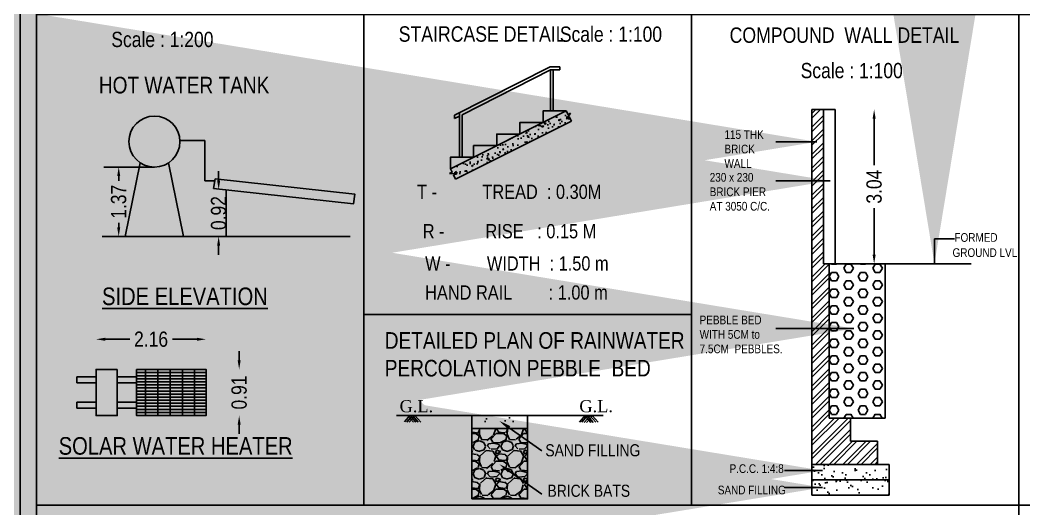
# Model space of a CAD drawing. Header units: metres. Extents: x 3750 to 6203, y 1588 to 3614.
# Drawn here: x 3829.11 to 3848.84, y 1632.4 to 1642.02 of the extents above; entities that cross this region are included whole.
import ezdxf
from ezdxf import colors
from ezdxf.entities.mleader import LeaderData, LeaderLine
from ezdxf.math import Vec2, Vec3

# ---------------------------------------------------------------- set-up
doc = ezdxf.new("R2010")
doc.units = ezdxf.units.M
doc.styles.add('RS1', font='romans.shx', dxfattribs={"width": 0.75})
doc.styles.get("Standard").update_dxf_attribs({"font": 'swissc.ttf'})
doc.styles.add('style2a', font='swissc.ttf')
doc.styles.add('style3', font='swissc.ttf')
doc.dimstyles.new('Copy of APP', dxfattribs={"dimscale": 0, "dimtxt": 7.999999999999997, "dimasz": 4.499999999999999, "dimexe": 8.999999999999998, "dimexo": 8.999999999999998, "dimgap": 1.999999999999999, "dimtad": 0, "dimtih": 1, "dimtoh": 1, "dimzin": 4, "dimdsep": 46, "dimlunit": 4, "dimtxsty": 'style3', "dimblk": 'OPEN90', "dimblk1": 'OPEN90', "dimblk2": 'OBLIQUE', "dimcen": 0.09, "dimse1": 1, "dimse2": 1, "dimclrd": 4, "dimclre": 4, "dimclrt": 2, "dimadec": 0, "dimazin": 0, "dimtfac": 1, "dimtmove": 0, "dimatfit": 3, "dimfxl": 0, "dimtolj": 1, "dimtzin": 0, "dimarcsym": 0})
doc.dimstyles.new('DIM-50', dxfattribs={"dimscale": 0.5, "dimtxt": 200, "dimasz": 100, "dimexe": 25, "dimexo": 25, "dimgap": 35, "dimtad": 1, "dimdec": 0, "dimrnd": 5, "dimzin": 0, "dimdsep": 46, "dimtxsty": 'RS1', "dimblk": 'ARCHTICK', "dimcen": 100, "dimdle": 25, "dimclrd": 8, "dimclre": 8, "dimclrt": 4, "dimadec": 0, "dimazin": 0, "dimtfac": 0.5, "dimtdec": 0, "dimtmove": 1, "dimatfit": 0, "dimfxl": 0, "dimfrac": 1, "dimtolj": 1, "dimtzin": 0, "dimarcsym": 0})
doc.dimstyles.get("Standard").update_dxf_attribs({"dimtxt": 0.3, "dimasz": 0.18, "dimexe": 0.18, "dimexo": 0.0625, "dimgap": 0.09, "dimtad": 0, "dimzin": 0, "dimdsep": 46, "dimtxsty": 'style2a', "dimcen": 0.09, "dimse1": 1, "dimse2": 1, "dimadec": 0, "dimazin": 0, "dimtfac": 1, "dimtofl": 0, "dimtmove": 0, "dimatfit": 3, "dimfxl": 0, "dimtolj": 1, "dimtzin": 0, "dimarcsym": 0})

# ---------------------------------------------------------------- blocks, each defined once
blk = doc.blocks.new('_Oblique')
at = {"color": 0, "linetype": 'ByBlock', "lineweight": -2}
blk.add_line((-0.5, -0.5), (0.5, 0.5), dxfattribs=at)
blk = doc.blocks.new('_Open90')
at = {"color": 0, "linetype": 'ByBlock'}
for p, q in [((-0.5, 0.5), (0, 0)), ((0, 0), (-1, 0)), ((0, 0), (-0.5, -0.5))]:
    blk.add_line(p, q, dxfattribs=at)
blk = doc.blocks.new('_ArchTick')
at = {"color": 0, "lineweight": 0, "const_width": 0.15}
blk.add_lwpolyline([(-0.5, -0.5), (0.5, 0.5)], dxfattribs=at)
blk = doc.blocks.new('*D417')
at = {"color": 0, "lineweight": -2}
for p, q in [((3845.898817973404, 1640.075385550393), (3845.898817973404, 1639.15838232385)), ((3845.898817973404, 1637.399431045359), (3845.898817973404, 1638.316434271902))]:
    blk.add_line(p, q, dxfattribs=at)
at = {"color": 0}
for points in [[(3845.868817973403, 1640.075385550393), (3845.928817973404, 1640.075385550393), (3845.898817973404, 1640.255385550393)], [(3845.868817973403, 1637.399431045359), (3845.928817973404, 1637.399431045359), (3845.898817973404, 1637.21943104536)]]:
    blk.add_solid(points, dxfattribs=at)
at = {"layer": 'Defpoints', "color": 0}
for p in [(3845.131664003814, 1640.255385550393), (3845.898817973404, 1640.255385550393), (3845.131664003814, 1637.21943104536)]:
    blk.add_point(p, dxfattribs=at)
at = {"color": 0, "insert": (3845.898817973403, 1638.737408297875), "char_height": 0.3, "attachment_point": 5, "rotation": 90, "style": 'style2a'}
blk.add_mtext('\\A1;3.04', dxfattribs=at)
blk = doc.blocks.new('*D418')
at = {"color": 0, "lineweight": -2}
for p, q in [((3831.049850631428, 1638.943957321921), (3831.049850631428, 1638.853631334543)), ((3831.049850631428, 1637.935383269244), (3831.049850631428, 1638.025709256621))]:
    blk.add_line(p, q, dxfattribs=at)
at = {"color": 0}
for points in [[(3831.019850631427, 1638.943957321921), (3831.079850631429, 1638.943957321921), (3831.049850631428, 1639.123957321921)], [(3831.019850631427, 1637.935383269244), (3831.079850631429, 1637.935383269244), (3831.049850631428, 1637.755383269244)]]:
    blk.add_solid(points, dxfattribs=at)
at = {"layer": 'Defpoints', "color": 0}
for p in [(3831.174054517648, 1639.123957321921), (3831.049850631428, 1637.755383269244), (3831.174054517648, 1637.755383269244)]:
    blk.add_point(p, dxfattribs=at)
at = {"color": 0, "insert": (3831.049850631427, 1638.43967029558), "char_height": 0.3, "attachment_point": 5, "rotation": 90, "style": 'style2a'}
blk.add_mtext('\\A1;1.37', dxfattribs=at)
blk = doc.blocks.new('*D469')
at = {"color": 0, "lineweight": -2}
for p, q in [((3833.014523604482, 1638.859433814588), (3833.014523604482, 1639.039433814588)), ((3833.014523604482, 1637.575383269244), (3833.014523604482, 1637.395383269244))]:
    blk.add_line(p, q, dxfattribs=at)
at = {"color": 0}
for points in [[(3832.984523604482, 1638.859433814588), (3833.044523604483, 1638.859433814588), (3833.014523604482, 1638.679433814588)], [(3832.984523604482, 1637.575383269244), (3833.044523604483, 1637.575383269244), (3833.014523604482, 1637.755383269244)]]:
    blk.add_solid(points, dxfattribs=at)
at = {"layer": 'Defpoints', "color": 0}
for p in [(3833.161879307753, 1638.679433814588), (3833.014523604482, 1637.755383269244), (3833.161879307753, 1637.755383269244)]:
    blk.add_point(p, dxfattribs=at)
at = {"color": 0, "insert": (3833.014523604481, 1638.217408541915), "char_height": 0.3, "attachment_point": 5, "rotation": 90, "style": 'style2a'}
blk.add_mtext('\\A1;0.92', dxfattribs=at)
blk = doc.blocks.new('*D470')
at = {"color": 0, "lineweight": -2}
for p, q in [((3830.784642519153, 1635.733996820881), (3831.265616861376, 1635.733996820881)), ((3832.587760034768, 1635.733996820881), (3832.106785692545, 1635.733996820881))]:
    blk.add_line(p, q, dxfattribs=at)
at = {"color": 0}
for points in [[(3830.784642519153, 1635.76399682088), (3830.784642519153, 1635.703996820881), (3830.604642519153, 1635.733996820881)], [(3832.587760034768, 1635.76399682088), (3832.587760034768, 1635.703996820881), (3832.767760034768, 1635.733996820881)]]:
    blk.add_solid(points, dxfattribs=at)
at = {"layer": 'Defpoints', "color": 0}
for p in [(3832.767760034768, 1635.733996820881), (3830.604642519153, 1635.141915682536), (3832.767760034768, 1635.141915682536)]:
    blk.add_point(p, dxfattribs=at)
at = {"color": 0, "insert": (3831.686201276961, 1635.733996820881), "char_height": 0.3, "attachment_point": 5, "style": 'style2a'}
blk.add_mtext('\\A1;2.16', dxfattribs=at)
blk = doc.blocks.new('*D471')
at = {"color": 0, "lineweight": -2}
for p, q in [((3833.417714095011, 1635.321915682537), (3833.417714095011, 1635.501915682536)), ((3833.417714095011, 1634.051129360171), (3833.417714095011, 1633.871129360171))]:
    blk.add_line(p, q, dxfattribs=at)
at = {"color": 0}
for points in [[(3833.38771409501, 1635.321915682537), (3833.447714095012, 1635.321915682537), (3833.417714095011, 1635.141915682537)], [(3833.38771409501, 1634.051129360171), (3833.447714095012, 1634.051129360171), (3833.417714095011, 1634.231129360171)]]:
    blk.add_solid(points, dxfattribs=at)
at = {"layer": 'Defpoints', "color": 0}
for p in [(3832.767760034771, 1635.141915682537), (3832.767760034771, 1634.231129360171), (3833.417714095011, 1634.231129360171)]:
    blk.add_point(p, dxfattribs=at)
at = {"color": 0, "insert": (3833.417714095011, 1634.686522521352), "char_height": 0.3, "attachment_point": 5, "rotation": 90, "style": 'style2a'}
blk.add_mtext('\\A1;0.91', dxfattribs=at)

msp = doc.modelspace()

# ---------------------------------------------------------------- hatches: boundary and pattern name
at = {"ltscale": 0.05}
h = msp.add_hatch(dxfattribs=at)
h.set_pattern_fill('AR-CONC', color=256, scale=0.0015179772039424)
h.set_pattern_definition([(50, (175.3808103238734, -305.6372864288169), (0.2765521744437194, -0.0241951684997424), [0.0289174657351021, -0.3180921230861224]), (355, (175.3808103238734, -305.6372864288169), (-0.0534987103120375, 0.2900199357299996), [0.0231339725880817, -0.2544745852256413]), (100.4514446999999, (175.4038562644105, -305.639302687352), (0.2230534634020187, 0.2658247554083466), [0.0245760642900263, -0.2703369315473195]), (46.18419999999995, (175.3808103238734, -305.5601731868571), (0.4114918045408132, -0.0638192954025492), [0.0433761986026531, -0.4771381846291839]), (96.63555760999984, (175.4151012771131, -305.5654914199911), (0.3603740636118589, 0.3755872167991443), [0.0368641115237328, -0.40550576354816]), (351.1841511700001, (175.3808103238734, -305.5601731868571), (0.3603740636323121, 0.3755872167806422), [0.0347009088951331, -0.3817101407640181]), (21, (175.4193669448536, -305.5794514973461), (0.2301471897361414, -0.155236239604647), [0.0289174657351021, -0.3180921230861224]), (326, (175.4193669448536, -305.5794514973461), (0.0938140701891281, 0.2795931338141892), [0.0231339725880817, -0.254473698468898]), (71.45144499999998, (175.4385458773231, -305.5923878507253), (0.3239612594120968, 0.124356895652643), [0.0245760642900263, -0.270336465528318]), (37.50000000000001, (175.3808103238734, -305.6372864288169), (0.0046884293264206, 0.1283526214879068), [0, -0.251389168790487, 0, -0.2583293605669115, 0, -0.2554376139934014]), (7.499999999999999, (175.3808103238734, -305.6372864288169), (0.1014307244657664, 0.1520718288517479), [0, -0.1472862921441198, 0, -0.2456056756434666, 0, -0.0973554679748436]), (327.5, (175.294829059088, -305.6372864288169), (0.2058234325322885, -0.008696102788100001), [0, -0.0963915524503402, 0, -0.3007416436450613, 0, -0.3990610271444082]), (317.5, (175.2562724381087, -305.6372864288169), (0.2248567205826189, 0.0385968337648445), [0, -0.1253090181854422, 0, -0.1997232966771047, 0, -0.2833911642040001])])
h.paths.add_polyline_path([(3839.949481137922, 1640.024394346457), (3839.906721158168, 1640.109914305965), (3839.849721935433, 1640.067040701448), (3839.932889641487, 1640.184621632634), (3839.882071924164, 1640.159212773973), (3839.847652131432, 1640.228052359435), (3837.570696036975, 1639.089574312207), (3837.604832166448, 1639.020591458646), (3837.553909972056, 1638.995392637037), (3837.697857538526, 1638.99078386105), (3837.629277642682, 1638.971191637018), (3837.671684155944, 1638.885495855467)])
h = msp.add_hatch()
h.set_pattern_fill('ANSI32', color=256, scale=0.5059924175057754, style=0)
h.set_pattern_definition([(45, (2047.875100081175, 2799.442490165088), (-0.1341715011177407, 0.1341715011177407), []), (45, (2047.9645477482, 2799.442490165088), (-0.1341715011177407, 0.1341715011177407), [])])
h.paths.add_polyline_path([(3845.017815709347, 1637.219431045358), (3844.903967415589, 1637.219431045358), (3844.903967415589, 1640.255385550393), (3844.67627082736, 1640.255385550393), (3844.67627082736, 1633.272690188814), (3845.966551491852, 1633.272690188814), (3845.966551491852, 1633.728083364538), (3845.435259455486, 1633.728083364538), (3845.435259455486, 1634.183476540325), (3845.017815709347, 1634.183476540325)])
h = msp.add_hatch()
h.set_pattern_fill('HEX', color=256, scale=0.7589886262586634, style=0)
h.set_pattern_definition([(0, (7855.370068806175, -14162.3877159861), (0, 0.164325857921766), [0.09487357828233302, -0.1897471565646658]), (119.9999999999997, (7855.370068806175, -14162.3877159861), (-0.1423103674589217, -0.082162928960883), [0.0948735782823322, -0.1897471565646641]), (59.99999999999999, (7855.464942384257, -14162.3877159861), (-0.1423103674589217, 0.082162928960883), [0.09487357828233302, -0.1897471565646657])])
h.paths.add_polyline_path([(3845.017815709347, 1637.219431045358), (3845.017815709347, 1634.183476540302), (3845.435259455486, 1634.183476540302), (3846.118349218397, 1634.183476540302), (3846.118349218397, 1637.219431045358)])
h = msp.add_hatch()
h.set_pattern_fill('GRATE', color=256, scale=0.0758988601971182)
h.set_pattern_definition([(0, (1463.719807417514, 617.543830209517), (0, 0.0602447202814627), []), (90, (1463.719807417514, 617.543830209517), (-0.2409788811258503, 0), [])])
h.paths.add_polyline_path([(3831.40158055122, 1635.141915682536), (3831.40158055122, 1634.23112936017), (3832.767760034768, 1634.23112936017), (3832.767760034768, 1635.141915682536)])
h = msp.add_hatch()
h.set_pattern_fill('AR-SAND', color=256, scale=0.0155816850800335)
h.set_pattern_definition([(37.50000000000001, (4043.314013965434, 1464.415852074995), (-0.0249311837722214, 0.7625882938065497), [0, -0.6015776975699328, 0, -0.6728171617558463, 0, -0.6431340516783824]), (7.499999999999998, (4043.314013965434, 1464.415852074995), (0.7004330233999082, 1.116934297451942), [0, -0.3245353368469373, 0, -0.5422114774150053, 0, -0.2077817705422465]), (327.5, (4042.827210960164, 1464.415852074995), (1.232499401381162, 0.0022393759062948), [0, -0.1978874005164252, 0, -0.7123946418591312, 0, -0.930070782427198]), (317.5, (4042.827210960164, 1464.415852074995), (1.189749618325087, 0.3473614510098926), [0, -0.0989437002582127, 0, -0.4670142652187633, 0, -0.5342959813943481])])
h.paths.add_polyline_path([(3839.086675059999, 1634.233151241946), (3837.992475155738, 1634.233151241946), (3837.992475155738, 1633.975640109221), (3839.086675059999, 1633.975640109221)])
h = msp.add_hatch()
h.set_pattern_fill('GRAVEL', color=256, scale=0.5470999521299725)
h.set_pattern_definition([(228.012787504, (3727.468828372439, 1592.597793506986), (-4.376799617039814, -4.923899569169745), [0.0736046391597579, -7.286872432968893]), (184.969740728, (3727.419589376748, 1592.543083511773), (6.565199425559656, 0.5470999521299911), [0.1263078717483426, -12.50447534275519]), (132.510447078, (3727.293756387747, 1592.532141512734), (5.470999521299789, -6.018099473429606), [0.0890613070073338, -8.817080661851213]), (267.273689006, (3727.080387406427, 1592.3953665247), (0.5470999521299857, 10.94199904259944), [0.1150211997358976, -11.38709660822927]), (292.833654178, (3727.074916406905, 1592.280475534753), (-2.735499760649854, 6.565199425559678), [0.112787390631351, -11.16596706137951]), (357.273689006, (3727.118684403067, 1592.176526543847), (-10.94199904259946, 0.5470999521299859), [0.1150211997358977, -11.38709660822928]), (37.69424046669996, (3727.233575393029, 1592.171055544324), (-7.112299377689638, -5.470999521299706), [0.1521096525907442, -15.05884332349668]), (72.25532837489999, (3727.353937382483, 1592.264062536182), (3.829699664909819, 12.03619894685937), [0.1436071722346894, -14.21711524694041]), (121.429565615, (3727.39770537866, 1592.400837524217), (-4.37679961703979, 7.112299377689623), [0.1154107349018175, -11.42567539861154]), (175.236358309, (3727.337524383929, 1592.499315515601), (6.018099473429682, -0.5470999521299929), [0.1317591756713655, -6.456196641954433]), (222.3974377979999, (3727.206220395405, 1592.510257514646), (-6.565199425559645, -6.018099473429675), [0.1703931858909758, -16.86893798912878]), (138.814074834, (3727.622016359035, 1592.389895525183), (-3.829699664909825, 3.282599712779826), [0.0581572720113667, -5.757594993270238]), (171.46923439, (3727.578248362861, 1592.428192521824), (7.112299377689638, -1.094199904259939), [0.1106438530189092, -10.95376793734918]), (225, (3727.468828372439, 1592.444605520389), (0, -0.5470999521299352), [0.0773714223301729, -0.6963447499457089]), (203.198590514, (3727.430531375784, 1592.510257514646), (2.735499760649854, 1.09419990425993), [0.0416660381543145, -4.124923063496555]), (291.801409486, (3727.392234379142, 1592.493844516077), (-0.5470999521297997, 1.641299856389968), [0.0589243061442544, -2.887299102051035]), (30.96375653209998, (3727.414118377231, 1592.439134520869), (1.641299856389945, 1.09419990425993), [0.0957036475261438, -3.094409855015877]), (161.565051177, (3727.49618337005, 1592.488373516564), (1.094199904259951, -0.5470999521299591), [0.0692032200448706, -1.660878736454889]), (16.38954033399998, (3727.074916406905, 1592.493844516077), (5.470999521299709, 1.641299856389933), [0.0969461115174311, -9.597689739966343]), (70.3461759419, (3727.167923398763, 1592.521199513692), (-2.188399808520557, -6.018099473431546), [0.0813324259835937, -8.051893074035497]), (293.198590514, (3727.49618337005, 1592.597793506986), (-1.094199904259927, 2.735499760649854), [0.0833315292086768, -4.083257572442183]), (343.610459666, (3727.529009367178, 1592.521199513692), (-5.470999521299709, 1.641299856389933), [0.0969461115174286, -9.597689739965867]), (339.44395478, (3727.074916406905, 1592.154642545761), (-2.735499760649874, 1.094199904259957), [0.0934884398199672, -4.580935600241403]), (294.775140569, (3727.162452399245, 1592.121816548637), (-2.735499760649858, 6.018099473429682), [0.0783326769460653, -7.754946541377727]), (66.80140948639998, (3727.501654369568, 1592.050693554856), (1.094199904259934, 2.735499760649842), [0.0833315292086768, -4.083257572442191]), (17.35402463629997, (3727.534480366698, 1592.127287548153), (-7.112299377689627, -2.188399808519863), [0.0917109120754996, -9.079355464927326]), (69.44395478040002, (3727.233575393029, 1592.050693554856), (-1.094199904259947, -2.735499760649826), [0.0467442199099836, -4.627679820151379]), (101.3099324739998, (3727.468828372439, 1592.050693554856), (-0.5470999521299528, 2.188399808519891), [0.0278966265591073, -2.761776705237295]), (165.963756532, (3727.463357372923, 1592.078048552464), (1.641299856389889, -0.5470999521299725), [0.1127873906313546, -2.142963499770901]), (186.009005957, (3727.353937382483, 1592.105403550063), (5.47099952129975, 0.5470999521299627), [0.1045234458544313, -10.34780646338233]), (303.690067526, (3727.414118377231, 1592.389895525183), (-0.5470999521299656, 1.094199904259935), [0.0789038492960869, -1.893693080912364]), (353.157226587, (3727.45788637339, 1592.324243530923), (9.30069918620954, -1.094199904259969), [0.1377564853466145, -13.63786831832278]), (60.94539590089997, (3727.594661361429, 1592.307830532361), (-2.188399808519871, -3.829699664909788), [0.0563272226714929, -5.576411534610339]), (90, (3727.622016359035, 1592.357069528049), (-0.5470999521299725, 0.5470999521299721), [0.0328259971277984, -0.5142739550021737]), (120.2564371639999, (3727.342995383462, 1592.121816548637), (2.188399808519891, -3.829699664909806), [0.0760053137497043, -7.524550127846598]), (48.01278750419999, (3727.304698386786, 1592.187468542885), (4.376799617039773, 4.923899569169726), [0.147209278319516, -7.213267793809147]), (0, (3727.403176378191, 1592.296888533315), (0.5470999521299725, 0.5470999521299721), [0.1422459875537928, -0.4048539645761799]), (325.3048464690001, (3727.545422365732, 1592.296888533315), (5.470999521299797, -3.829699664909703), [0.0865041618310761, -8.563905620667738]), (254.0546040990001, (3727.616545359515, 1592.24764953762), (-0.5470999521299931, -2.188399808519883), [0.0796588472300283, -3.903288924696267]), (207.645975364, (3727.594661361429, 1592.171055544324), (-10.39489909046945, -5.470999521299743), [0.1296982501516919, -12.84014820162972]), (175.42607874, (3727.479770371495, 1592.110874549591), (-7.112299377689612, 0.5470999521299725), [0.1372121208942451, -13.58398487293136])])
h.paths.add_polyline_path([(3839.086675059999, 1633.975640109221), (3837.992475155738, 1633.975640109221), (3837.992475155738, 1632.591851385559), (3839.086675059999, 1632.591851385559)])
h = msp.add_hatch()
h.set_pattern_fill('AR-SAND', color=256, scale=0.1517977252517327, style=0)
h.set_pattern_definition([(37.50000000000001, (3923.928587249072, 1521.810644335805), (-0.0095622484670063, 0.2924874650971673), [0, -0.2307325423826336, 0, -0.2580561329279454, 0, -0.2466713035340655]), (7.499999999999999, (3923.928587249072, 1521.810644335805), (0.268648078063147, 0.4283953530300025), [0, -0.1244741347064207, 0, -0.2079628835948736, 0, -0.0796938057571597]), (327.5, (3923.741876047122, 1521.810644335805), (0.4727196507250726, 0.0008590314539889), [0, -0.0758988626258665, 0, -0.2732359054531188, 0, -0.3567246543415718]), (317.5, (3923.741876047122, 1521.810644335805), (0.4563231803927888, 0.1332291542660482), [0, -0.0379494313129332, 0, -0.1791213157970444, 0, -0.2049269290898392])])
h.paths.add_polyline_path([(3846.194248081491, 1633.272690188814), (3844.67627082736, 1633.272690188814), (3844.67627082736, 1632.96909473831), (3846.194248081491, 1632.96909473831)])
h = msp.add_hatch()
h.set_pattern_fill('AR-SAND', color=256, scale=0.1517977252517327, style=0)
h.set_pattern_definition([(37.50000000000001, (3899.351978736908, 1506.440477458651), (-0.0095622484670063, 0.2924874650971673), [0, -0.2307325423826336, 0, -0.2580561329279454, 0, -0.2466713035340655]), (7.499999999999999, (3899.351978736908, 1506.440477458651), (0.268648078063147, 0.4283953530300025), [0, -0.1244741347064207, 0, -0.2079628835948736, 0, -0.0796938057571597]), (327.5, (3899.165267534961, 1506.440477458651), (0.4727196507250726, 0.0008590314539889), [0, -0.0758988626258665, 0, -0.2732359054531188, 0, -0.3567246543415718]), (317.5, (3899.165267534961, 1506.440477458651), (0.4563231803927888, 0.1332291542660482), [0, -0.0379494313129332, 0, -0.1791213157970444, 0, -0.2049269290898392])])
h.paths.add_polyline_path([(3846.194248081491, 1632.665499287774), (3846.194248081491, 1632.96909473831), (3845.353979730444, 1632.96909473831), (3845.353979730444, 1632.665499287774)])
h.paths.add_polyline_path([(3845.353979730444, 1632.96909473831), (3844.67627082736, 1632.96909473831), (3844.67627082736, 1632.665499287774), (3845.353979730444, 1632.665499287774)])

# ---------------------------------------------------------------- linework, layer by layer
for p, q in [((3835.869788675413, 1632.468941500224), (3835.869788675413, 1642.12775378859)), ((3842.306441130291, 1632.468941500224), (3842.306441130291, 1642.12775378859)), ((3839.534888242004, 1640.228052359435), (3839.534888242004, 1641.036635552923)), ((3839.589598237237, 1640.228052359435), (3839.589598237237, 1641.048702287628)), ((3837.747490086958, 1639.317024567867), (3837.747490086958, 1640.192384491277)), ((3837.802200082172, 1639.317024567867), (3837.802200082172, 1640.153493168968)), ((3844.67627082736, 1640.255385550393), (3844.67627082736, 1632.665499287774)), ((3844.903967415589, 1640.255385550393), (3844.67627082736, 1640.255385550393)), ((3844.903967415589, 1637.219431045358), (3844.903967415589, 1640.255385550393)), ((3845.131664003813, 1640.255385550393), (3844.903967415589, 1640.255385550393)), ((3845.131664003813, 1640.255385550393), (3845.131664003813, 1637.219431045358)), ((3832.743323067412, 1639.647091500882), (3832.253268671183, 1639.647091500882)), ((3832.743323067412, 1639.647091500882), (3832.743323067412, 1638.96509887561)), ((3831.47349371184, 1639.208822401766), (3831.178889003798, 1637.755383269243)), ((3832.031589847399, 1639.208822401766), (3832.326194555438, 1637.755383269243)), ((3831.752541779618, 1639.12395732192), (3830.75492435878, 1639.12395732192)), ((3832.743323067412, 1638.96509887561), (3832.743323067412, 1638.851250585313)), ((3832.743323067412, 1638.851250585313), (3832.930595685894, 1638.851250585313)), ((3833.161879307751, 1637.755383269243), (3833.161879307751, 1638.679433814587)), ((3830.725951368099, 1637.755383269243), (3835.597807247402, 1637.755383269243)), ((3844.903967415589, 1637.219431045358), (3847.807420906326, 1637.219431045358)), ((3845.017815709347, 1634.183476540325), (3845.017815709347, 1637.219431045358)), ((3846.118349218397, 1637.219431045358), (3846.118349218397, 1634.183476540325)), ((3830.225148218165, 1634.991988471062), (3830.604642519153, 1634.991988471062)), ((3830.225148218165, 1634.991988471062), (3830.225148218165, 1634.876269671846)), ((3831.022086250234, 1634.23112936017), (3831.022086250234, 1635.141915682536)), ((3831.022086250234, 1634.991988471062), (3831.40158055122, 1634.991988471062)), ((3831.40158055122, 1634.23112936017), (3831.40158055122, 1635.141915682536)), ((3832.767760034768, 1634.23112936017), (3832.767760034768, 1635.141915682536)), ((3830.225148218165, 1634.876269671846), (3830.604642519153, 1634.876269671846)), ((3831.022086250234, 1634.876269671846), (3831.40158055122, 1634.876269671846)), ((3836.510600151141, 1634.23315124194), (3838.020534169354, 1634.23315124194)), ((3836.664735195319, 1634.108856609785), (3836.779806329861, 1634.239044790221)), ((3836.711943872432, 1634.102963061501), (3836.827015006976, 1634.23315124194)), ((3836.844718260898, 1634.102963061501), (3836.729647126357, 1634.23315124194)), ((3836.759152549547, 1634.102963061501), (3836.874223684091, 1634.23315124194)), ((3836.891926938028, 1634.102963061501), (3836.776855803456, 1634.23315124194)), ((3836.939135615129, 1634.102963061501), (3836.824064480586, 1634.23315124194)), ((3836.986344292259, 1634.102963061501), (3836.871273157687, 1634.23315124194)), ((3839.063466291388, 1634.23315124194), (3838.015683924349, 1634.23315124194)), ((3839.063466291388, 1634.23315124194), (3840.573400309573, 1634.23315124194)), ((3840.104915223993, 1634.102963061501), (3840.219986358552, 1634.23315124194)), ((3840.152123901127, 1634.102963061501), (3840.267195035652, 1634.23315124194)), ((3840.199332578242, 1634.097069513219), (3840.314403712784, 1634.227257693651)), ((3840.332106966706, 1634.097069513219), (3840.217035832175, 1634.227257693651)), ((3840.246541255371, 1634.097069513219), (3840.361612389911, 1634.227257693651)), ((3840.379315643833, 1634.097069513219), (3840.26424450928, 1634.227257693651)), ((3840.426524320947, 1634.102963061501), (3840.311453186405, 1634.23315124194)), ((3840.473732998066, 1634.102963061501), (3840.358661863522, 1634.23315124194)), ((3845.435259455486, 1634.183476540325), (3845.017815709347, 1634.183476540325)), ((3845.435259455486, 1634.183476540325), (3846.118349218397, 1634.183476540325)), ((3845.435259455486, 1633.728083364538), (3845.435259455486, 1634.183476540325)), ((3837.992475155738, 1633.975640109213), (3839.086675059999, 1633.975640109213)), ((3845.966551491852, 1633.728083364538), (3845.435259455486, 1633.728083364538)), ((3845.966551491852, 1633.272690188814), (3845.966551491852, 1633.728083364538)), ((3846.194248081491, 1633.272690188814), (3844.67627082736, 1633.272690188814)), ((3846.194248081491, 1632.665499287774), (3846.194248081491, 1633.272690188814)), ((3846.194248081491, 1632.96909473831), (3844.67627082736, 1632.96909473831)), ((3844.67627082736, 1632.665499287774), (3846.194248081491, 1632.665499287774))]:
    msp.add_line(p, q)
for p, q in [((3839.532354369222, 1641.097354641082), (3837.650151985931, 1640.143031676751)), ((3837.802200082172, 1640.153493168968), (3839.534888242004, 1641.036635552923)), ((3839.721994742852, 1641.097354641082), (3839.532354369222, 1641.097354641082)), ((3839.534888242004, 1641.036635552923), (3839.721994742852, 1641.036635552923)), ((3839.721994742852, 1641.036635552923), (3839.721994742852, 1641.097354641082)), ((3839.847652131432, 1640.228052359435), (3837.570686325516, 1639.089569456478)), ((3837.650151985931, 1640.143031676751), (3837.650151985931, 1640.075995024001)), ((3837.650151985931, 1640.075995024001), (3837.747490086958, 1640.125607761357)), ((3839.847652131432, 1640.228052359435), (3839.882071924164, 1640.159212773973)), ((3839.849721935433, 1640.067040701448), (3839.932889641487, 1640.184621632634)), ((3839.932889641487, 1640.184621632634), (3839.882071924164, 1640.159212773973)), ((3839.949481137922, 1640.024394346457), (3837.672515332007, 1638.8859114435)), ((3839.907301827696, 1640.11035107325), (3839.849721935433, 1640.067040701448)), ((3839.906721158168, 1640.109914305965), (3839.949481137922, 1640.024394346457)), ((3837.553909972056, 1638.995392637037), (3837.604832166448, 1639.020591458646)), ((3837.697857538526, 1638.99078386105), (3837.553909972056, 1638.995392637037)), ((3837.570696897785, 1639.089572572667), (3837.604832166448, 1639.020591458646)), ((3837.628578997087, 1638.970992044693), (3837.697857538526, 1638.99078386105)), ((3837.629277642682, 1638.971191637018), (3837.671684155944, 1638.885495855467)), ((3830.225148218165, 1634.49677537086), (3830.604642519153, 1634.49677537086)), ((3830.225148218165, 1634.49677537086), (3830.225148218165, 1634.381056571644)), ((3831.022086250234, 1634.49677537086), (3831.40158055122, 1634.49677537086)), ((3830.225148218165, 1634.381056571644), (3830.604642519153, 1634.381056571644)), ((3831.022086250234, 1634.381056571644), (3831.40158055122, 1634.381056571644))]:
    msp.add_line(p, q, dxfattribs=at)
for points in [[(3829.11130359779, 1686.912985219856), (3829.11130359779, 1604.632647528048)], [(3829.433136220531, 1686.912985219856), (3829.433136220531, 1604.632647528048)], [(3848.74309358517, 1642.12775378859), (3848.74309358517, 1622.810129211859)], [(3835.869788675413, 1636.224519128838), (3842.306441130291, 1636.224519128838)], [(3848.74309358517, 1632.468941500224), (3868.053050949807, 1632.468941500224)]]:
    msp.add_lwpolyline(points)
for points in [[(3848.74309358517, 1642.12775378859), (3829.433136220531, 1642.12775378859), (3829.433136220531, 1632.468941500224), (3848.74309358517, 1632.468941500224)], [(3848.74309358517, 1642.12775378859), (3829.433136220531, 1642.12775378859), (3829.433136220531, 1622.810129211859), (3848.74309358517, 1622.810129211859)], [(3868.053050949807, 1642.12775378859), (3848.74309358517, 1642.12775378859), (3848.74309358517, 1622.810129211859), (3868.053050949807, 1622.810129211859)], [(3832.944779564299, 1638.893515676359), (3835.693240236633, 1638.587078922046), (3835.664872479825, 1638.396466919873), (3832.916411807491, 1638.702903674186)], [(3831.022086250234, 1635.141915682536), (3830.604642519153, 1635.141915682536), (3830.604642519153, 1634.23112936017), (3831.022086250234, 1634.23112936017)], [(3831.40158055122, 1635.141915682536), (3832.767760034768, 1635.141915682536), (3832.767760034768, 1634.23112936017), (3831.40158055122, 1634.23112936017)], [(3837.992475155738, 1632.59185138555), (3839.086675059999, 1632.59185138555), (3839.086675059999, 1634.23315124194), (3837.992475155738, 1634.23315124194)], [(3829.433136220531, 1632.468941500224), (3848.74309358517, 1632.468941500224), (3848.74309358517, 1622.810129211859), (3829.433136220531, 1622.810129211859)]]:
    msp.add_lwpolyline(points, close=True)
for points in [[(3839.392258970249, 1640.000355778844), (3839.392258970249, 1640.228052359435), (3839.847652131432, 1640.228052359435)], [(3838.936865809066, 1639.772659198252), (3838.936865809066, 1640.000355778844), (3839.392258970249, 1640.000355778844)], [(3838.481472647885, 1639.544962617661), (3838.481472647885, 1639.772659198252), (3838.936865809066, 1639.772659198252)], [(3838.0260794867, 1639.31726603707), (3838.0260794867, 1639.544962617661), (3838.481472647885, 1639.544962617661)], [(3837.570686325516, 1639.089569456478), (3837.570686325516, 1639.31726603707), (3838.0260794867, 1639.31726603707)]]:
    msp.add_lwpolyline(points, dxfattribs=at)
msp.add_circle((3831.752541779618, 1639.625164096604), 0.5012067746855858)

# ---------------------------------------------------------------- texts
at = {"style": 'style2a'}
for s, height, p in [('Scale : 1:100', 0.3002558533800226, (3839.721994742852, 1641.588020096125)), ('Scale : 1:200', 0.3002558533800226, (3830.904787250085, 1641.484835740845)), ('Scale : 1:100', 0.3002558533800226, (3844.454705303714, 1640.871767914315)), ('HOT WATER TANK', 0.3272153866807031, (3830.659817808611, 1640.571902127001)), ('T -          TREAD  : 0.30M', 0.2804703314406026, (3836.913129286948, 1638.496196338309)), ('R -         RISE   : 0.15 M', 0.2804703314406026, (3837.026565182338, 1637.720614286257)), ('W -        WIDTH  : 1.50 m', 0.2804703314406026, (3837.073443034421, 1637.086384425864)), ('HAND RAIL        : 1.00 m', 0.2804703314406026, (3837.073443034421, 1636.514494573205)), ('%%USIDE ELEVATION', 0.3457891681822834, (3830.722574509009, 1636.406970784949)), ('%%USOLAR WATER HEATER', 0.3457891681822834, (3829.870096460814, 1633.462933720957))]:
    msp.add_text(s, height=height, dxfattribs=at).set_placement(p)
at = {"linetype": 'Continuous', "style": 'style2a'}
for s, p in [('FORMED', (3847.477988207689, 1637.6522028673)), ('GROUND LVL.', (3847.440218877999, 1637.354004878602)), ('P.C.C. 1:4:8', (3843.056830053921, 1633.103298783624)), ('SAND FILLING', (3842.826585601612, 1632.682264975661))]:
    msp.add_text(s, height=0.1707724409081992, dxfattribs=at).set_placement(p)
at = {"attachment_point": 1, "style": 'style2a'}
for s, insert, char_height, width in [('STAIRCASE DETAIL', (3836.553488232809, 1641.893072754651), 0.3031531468701531, 3.110590462909482), ('115 THK BRICK WALL', (3842.956997590387, 1639.848005655031), 0.1707724409081992, 1.134195146499374), ('230 x 230 BRICK PIER AT 3050 C/C.', (3842.667026128502, 1639.006289682524), 0.1707724409081992, 1.364789377443138), ('PEBBLE BED WITH 5CM to 7.5CM  PEBBLES.', (3842.469189643078, 1636.200030163858), 0.1707724409081992, 1.655965115752985), ('DETAILED PLAN OF RAINWATER PERCOLATION PEBBLE  BED', (3836.280066707755, 1635.874554359821), 0.3272153866807031, 6.971113455459106), ('{\\fRomantic|b0|i0|c2|p2;G.L.}', (3836.57113014142, 1634.536341010169), 0.2384286986301515, 2.768619379540174), ('{\\fRomantic|b0|i0|c2|p2;G.L.}', (3840.104556941491, 1634.536341010169), 0.2384286986301515, 2.768619379540174), ('SAND FILLING', (3839.435986673418, 1633.668980194134), 0.2384286986301515, 2.768619379540174), ('BRICK BATS', (3839.478326173495, 1632.872258557363), 0.2384286986301515, 2.768619379540174)]:
    msp.add_mtext(s, dxfattribs=dict(at, insert=insert, char_height=char_height, width=width))
at = {"insert": (3843.057824566614, 1641.870738782971), "char_height": 0.3031531468701531, "width": 5.903624474349638, "attachment_point": 1, "line_spacing_factor": 1.167157423858177, "style": 'style2a'}
msp.add_mtext('COMPOUND  WALL DETAIL', dxfattribs=at)

# ---------------------------------------------------------------- dimensions: what is measured, and where the dimension line sits
for base, p1, p2, picture, middle in [((3845.898817973404, 1640.255385550393), (3845.131664003813, 1637.219431045358), (3845.131664003813, 1640.255385550393), '*D417', (3845.898817973403, 1638.737408297875)), ((3831.049850631428, 1637.755383269244), (3831.174054517646, 1639.12395732192), (3831.174054517646, 1637.755383269243), '*D418', (3831.049850631427, 1638.43967029558)), ((3833.417714095011, 1634.231129360171), (3832.767760034768, 1635.141915682536), (3832.767760034768, 1634.23112936017), '*D471', (3833.417714095011, 1634.686522521352))]:
    dim = msp.add_linear_dim(base=base, p1=p1, p2=p2, angle=90, dimstyle='Standard')
    dim.commit()
    dim.dimension.update_dxf_attribs({"geometry": picture, "text_midpoint": middle})
dim = msp.add_linear_dim(base=(3833.014523604482, 1637.755383269244), p1=(3833.161879307751, 1638.679433814587), p2=(3833.161879307751, 1637.755383269243), angle=90, dimstyle='Standard')
dim.commit()
dim.dimension.update_dxf_attribs({"geometry": '*D469', "text_midpoint": (3833.014523604481, 1638.217408541915), "dimtype": 160})
dim = msp.add_linear_dim(base=(3832.767760034768, 1635.733996820881), p1=(3830.604642519153, 1635.141915682536), p2=(3832.767760034768, 1635.141915682536), dimstyle='Standard')
dim.commit()
dim.dimension.update_dxf_attribs({"geometry": '*D470', "text_midpoint": (3831.686201276961, 1635.733996820881)})

# ---------------------------------------------------------------- leaders
at = {"ltscale": 15}
for points in [[(3844.772289549297, 1639.620064218795), (3843.964035627197, 1639.620064218795)], [(3845.033005343204, 1638.852336359109), (3843.964035627197, 1638.852336359109)], [(3847.084202659949, 1637.219431045358), (3847.084202659949, 1637.709875709971), (3847.477388955913, 1637.709875709971)], [(3845.502414707551, 1635.94458995301), (3843.964035627197, 1635.94458995301)], [(3844.883962307154, 1633.150447462813), (3844.140229765804, 1633.150447462813)], [(3844.883962307154, 1632.817270973388), (3844.140229765804, 1632.817270973388)]]:
    msp.add_leader(points, dimstyle='DIM-50', dxfattribs=at)
for points in [[(3833.941462931117, 1631.190654184966), (3834.198089400518, 1631.4820211287), (3834.250817794383, 1631.48319200474)], [(3837.255815386944, 1628.076180170811), (3837.652233477393, 1628.953560025214), (3837.865848301183, 1628.953560025214)]]:
    msp.add_leader(points, dimstyle='Copy of APP', override={"dimscale": 1})
ml = msp.add_multileader_mtext('Standard')
ml.set_content('', color=256)
ml.set_leader_properties()
ml.build(insert=Vec2(0, 0))
ml.multileader.update_dxf_attribs({"dogleg_length": 0, "arrow_head_size": 0.2337252762005022})
ctx = ml.context
ctx.base_point, ctx.char_height, ctx.arrow_head_size, ctx.landing_gap_size, ctx.plane_origin = Vec3(3839.367042529121, 1633.537044948838), 6.232674032013387, 0.2337252762005022, 3.116337016006692, Vec3(3852.342260442455, 1634.128417344994)
notes = []
notes.append((ctx, [(0, (1, 1, 0), (3839.367042529121, 1633.537044948838), (1, 0), 0, [(0, [(3838.534748205026, 1634.128417344994)], 0, [])])]))
ctx.mtext.insert, ctx.mtext.flow_direction = Vec3(3842.483379545134, 1636.653381964844), 5
ml = msp.add_multileader_mtext('Standard')
ml.set_content('', color=256)
ml.set_leader_properties()
ml.build(insert=Vec2(0, 0))
ml.multileader.update_dxf_attribs({"dogleg_length": 0, "arrow_head_size": 0.2337252762005022})
ctx = ml.context
ctx.base_point, ctx.char_height, ctx.arrow_head_size, ctx.landing_gap_size, ctx.plane_origin = Vec3(3839.367042529121, 1632.68454301245), 6.232674032013387, 0.2337252762005022, 3.116337016006692, Vec3(3852.342260442455, 1633.275915408606)
notes.append((ctx, [(0, (1, 1, 0), (3839.367042529121, 1632.68454301245), (1, 0), 0, [(0, [(3838.534748205026, 1633.275915408606)], 0, [])])]))
ctx.mtext.insert, ctx.mtext.flow_direction = Vec3(3842.483379545134, 1635.800880028455), 5
for ctx, leaders in notes:
    for number, flags, end, landing, length, lines in leaders:
        leader = LeaderData()
        leader.index, (leader.has_last_leader_line, leader.has_dogleg_vector, leader.attachment_direction) = number, flags
        leader.last_leader_point, leader.dogleg_vector, leader.dogleg_length = Vec3(end), Vec3(landing), length
        for number, points, colour, breaks in lines:
            line = LeaderLine()
            line.index, line.vertices, line.color, line.breaks = number, Vec3.list(points), colors.encode_raw_color(colour), breaks
            leader.lines.append(line)
        ctx.leaders.append(leader)

doc.saveas('drawing.dxf')
